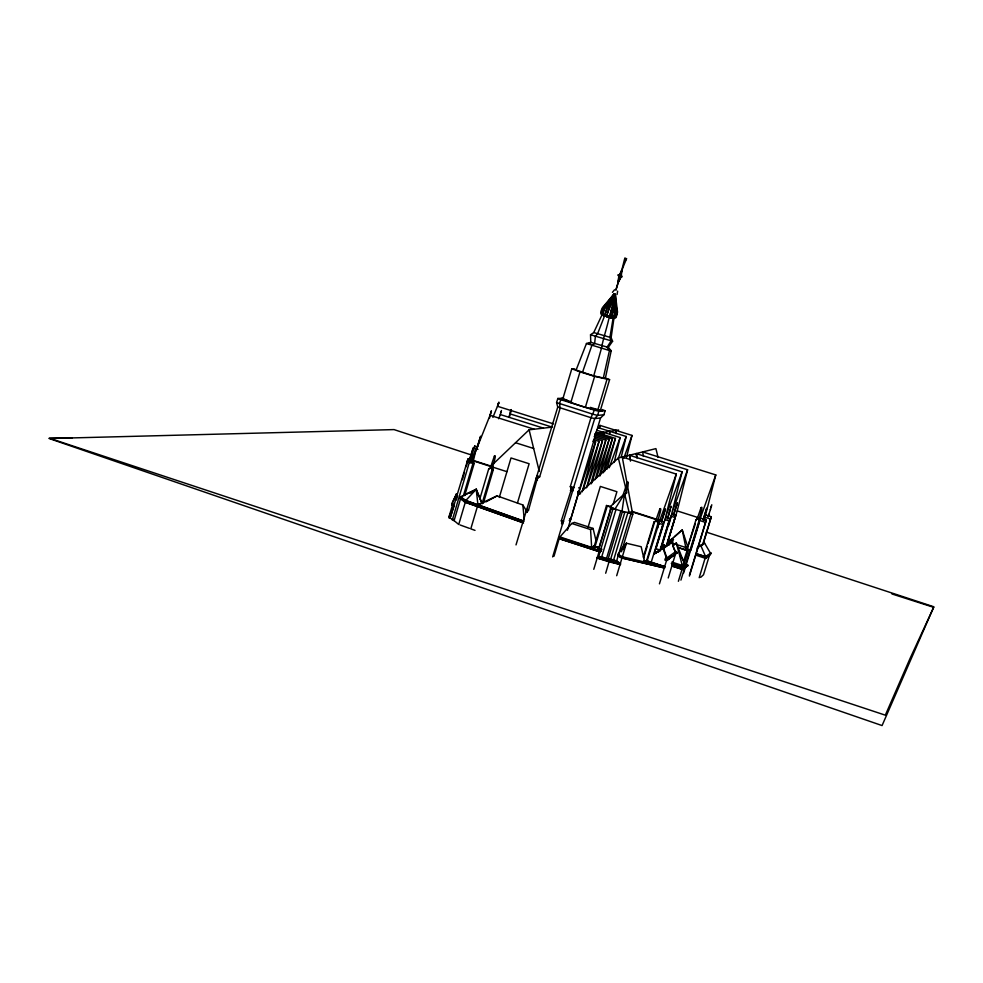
<?xml version="1.0" encoding="UTF-8"?>
<svg xmlns="http://www.w3.org/2000/svg" width="983" height="983" viewBox="0 0 983 983"><rect width="100%" height="100%" fill="white"/><g stroke="black" fill="none" stroke-linecap="round" stroke-linejoin="round"><path stroke-width="1.47" d="M609.829 434.388L609.878 431.353M615.972 433.466L616.022 430.407L616.304 433.442M603.415 435.346L603.464 432.336L603.783 435.309M615.198 294.433L615.469 311.488L614.019 316.821L612.004 318.025M552.667 556.919L562.423 524.357L561.318 520.793L571.381 489.35L570.312 486.659L590.967 417.689L594.371 410.157L598.844 411.275L605.11 410.747L603.894 414.789L600.515 417.984L570.103 521.285L569.206 520.388M474.617 447.916L474.728 446.024L477.541 446.921M516.014 544.901L557.754 407.048L556.587 402.575L557.816 398.471L563.714 398.25M467.834 461.002L467.994 458.963L472.135 460.069M562.423 524.357L594.69 418.598L597.603 415.391L598.844 411.275M618.848 275.805L618.037 282.723L615.886 289.924M619.007 275.854L618.307 281.814L621.072 276.641M621.268 275.977L621.969 270.03L619.204 275.203M621.416 276.039C618.762 273.876 630.791 250.923 625.028 261.06C626.024 248.539 621.453 276.997 619.044 275.142M614.989 294.372L613.294 310.935L611.782 316.305L610.357 317.644L602.935 315.322L601.559 313.11L603.304 307.851L613.982 294.064M609.03 308.723L614.658 294.273L613.048 311.033L611.635 316.059L610.468 317.153L605.639 315.58L605.295 313.995L606.855 309.055L614.658 294.273L615.1 311.55L613.748 316.551L612.09 317.534L603.992 315.199L603.12 313.491L604.754 308.527L614.658 294.273L616.243 311.967L614.916 317.005L612.974 317.878L603.144 314.855L602.014 313.049L603.66 308.134L614.658 294.273L617.017 312.152L616.378 315.592L614.707 317.976L602.505 314.72L601.178 312.852L602.849 307.925L614.658 294.273L612.323 304.718M608.268 347.404L611.205 350.734L605.319 378.443L593.732 375.887L576.112 370.026L586.458 343.509L590.771 342.293L608.268 347.404L612.606 341.236L611.131 337.661L613.896 318.627L611.229 317.767M632.155 511.418L622.264 457.034L676.279 474.089L659.876 520.314L632.155 511.418L629.243 512.733L622.006 511.283L624.561 493.724L626.908 492.815L618.332 458.017L655.907 448.617L658.069 457.378M611.438 309.338L611.721 308.195M612.421 292.381L614.559 289.752M607.113 314.72L606.88 316.612L608.932 317.079L609.767 315.334M590.771 342.293L590.525 334.748L593.744 332.549L601.903 315.064L613.06 318.431L609.902 337.464L611.057 341.003L607.027 347.245L609.46 350.538L611.205 350.734M711.79 504.758L711.016 507.339L711.311 506.687M489.485 418.254L491.414 410.82L489.952 415.281L534.199 429.227M661.252 522.108L665.466 508.862L661.547 521.948M509.464 416.792L510.693 411.926M665.38 519.27L665.81 517.095L669.853 518.397L660.588 549.644M676.587 505.176L677.422 502.792L673.429 515.387L676.722 505.102M611.573 308.429L614.719 294.286M643.324 557.177L653.953 522.096L657.369 519.97L663.746 521.789L654.248 553.834L660.195 550.357M611.586 309.104L610.369 313.749M670.394 508.973L667.408 518.705M671.389 515.952L671.856 513.814L675.8 515.08L666.646 545.798M706.138 510.03L706.703 508.162M705.18 516.923L705.622 514.908L711.323 516.726L703.3 543.587M709.001 514.306L708.325 516.567M603.23 378.394L609.46 350.538L586.458 343.509M472.872 448.801L469.309 460.486L473.511 447.523L473.093 448.776M480.22 437.57L480.601 436.169M680.924 580.105L698.938 520.953L700.498 518.164L706.347 520.032L689.415 576.063M614.178 462.428L620.113 437.57L596.558 430.173M621.207 457.169L626.183 436.464L597.689 427.531M599.384 428.318L600.097 425.418L632.008 435.42L626.552 457.218M480.368 436.944L477.062 447.781L480.097 438M676.279 474.089L665.528 517.255L682.116 471.865L629.415 455.24L630.484 461.138M682.116 471.865L671.635 513.937L687.584 469.776L636.124 453.568L636.947 457.992M643.447 456.407L642.673 451.934L715.784 474.924L704.295 519.847M667.801 541.916L677.213 510.914L687.584 469.776M611.352 310.235L609.804 315.531M609.19 317.312C606.978 327.732 603.279 338.054 601.449 348.326L593.732 375.887M582.219 491.844L595.551 442.006L592.786 441.134M586.618 487.765L599.052 441.379L593.572 439.647M590.98 483.562L602.468 440.753L594.334 438.197M595.219 479.569L605.823 440.151L594.187 436.489M599.36 475.674L609.091 439.561L594.715 435.039M603.157 472.848L612.298 438.983L595.219 433.614L595.256 436.673M607.162 469.014L615.432 438.406L595.723 432.213M670.762 507.793L671.242 506.282M606.978 314.867L614.596 294.249M644.688 562.067L641.174 546.732L626.392 543.23L616.685 575.719M451.75 504.82C451.492 502.338 458.545 491.475 456.001 494.768L451.75 504.82L454.244 505.508L449.993 518.434L467.994 458.963M451.787 504.721L452.512 504.93L448.727 517.722L450.472 518.287M456.296 493.773L456.419 494.744M456.309 500.015L457.587 495.678M462.28 479.778L464.418 472.553M466.126 466.778L467.404 462.44M469.862 460.978L474.728 446.024M523.546 522.993L464.922 502.104L459.7 498.184L460.179 496.575L465.844 500.47L523.042 520.818M471.152 461.494L475.747 448.813M460.179 496.575L464.873 500.236L464.394 501.858L465.352 502.092L458.729 524.492L454.097 520.621L460.658 498.418L459.7 498.184M473.069 462.108L476.116 448.924M463.558 495.248L476.227 489.313L482.075 503.615L476.227 489.313L461.138 496.808L463.558 495.248L472.872 463.718L471.705 461.015L469.284 462.575L452.315 520.032L454.097 520.621M464.689 495.604L474.175 463.484L473.007 460.794L471.705 461.015M464.873 500.236L464.922 502.104L522.551 522.465M498.062 404.418L497.509 406.286L553.49 423.87M498.234 404.406L492.876 417.382M501.023 412.577L500.261 414.543L543.452 428.133M479.815 498.959L488.735 468.817L492.274 466.974L506.933 471.68M482.506 502.153L492.065 469.886L491.033 467.22M483.341 503.259L493.319 469.641L492.274 466.974M510.521 411.938L509.956 413.855L552.163 427.114L529.1 429.817L490.615 466.446L473.007 460.794M499.29 497.459L511.013 457.955L529.124 463.743L517.402 503.136M525.684 512.438L526.925 512.229L528.522 510.165L537.345 478.438L539.667 476.841L560.187 408.056L559.511 403.78L560.74 399.663L557.816 398.471M605.442 378.123L609.583 379.671L600.49 409.997C587.527 409.112 574.846 403.952 562.706 399.295L571.811 368.785L574.785 368.932M570.816 402.6L579.995 371.869L571.811 368.785M607.494 313.049L608.612 309.547M614.105 294.101L604.459 308.281L603.132 311.722L603.009 314.99L608.047 316.366M619.978 276.223L618.307 281.814L620.101 276.272M620.175 275.572L621.846 269.981L620.298 275.621M616.009 289.96L618.16 282.76L621.219 276.702M585.426 407.146L594.629 376.378L609.583 379.671M554.019 556.218L559.511 537.431L571.762 523.472L574.428 522.378L593.068 528.424L596.251 541.645M597.75 410.218L606.916 379.622M567.412 530.255L578.127 494.535L595.551 442.006M588.067 527.269L600.343 486.425L616.919 491.721L613.146 504.242M592.196 547.556L594.113 546.953L598.684 547.654L594.248 546.511L592.196 547.556L560.322 537.074M606.499 505.495L607.248 506.073L595.047 546.609L594.322 545.97L606.499 505.495L610.504 506.54L610.48 509.501M597.947 548.686C607.912 553.245 590.095 546.695 601.977 549.264M614.215 508.641L611.156 508.223L598.88 548.944L601.399 549.939L601.043 551.156L599.716 551.868L559.143 538.635L599.851 551.795L601.399 549.939M610.357 560.15L609.251 559.02C612.728 559.573 619.499 561.01 620.445 564.525L597.062 557.963L598.635 556.501L601.719 556.796L610.357 560.15L624.709 512.585L623.554 511.602M593.781 569.317L599.126 551.549L601.043 551.156M561.625 538.5L599.409 550.812L600.625 549.792M597.959 557.84L599.274 556.734L602.001 557.005L611.033 560.912L601.866 557.447L597.959 557.84L619.634 563.923L616.009 561.035L619.634 563.923M598.635 556.501L612.962 508.948L616.022 509.366L601.719 556.796M606.548 558.369L620.863 510.914L624.709 512.585M607.949 559.548L622.3 511.959M605.688 573.224L609.239 561.035L598.094 557.398M609.362 561.551L620.666 563.8M615.874 561.49L613.589 559.929M613.662 559.806L627.94 512.475L632.868 514.06L621.477 551.746M656.669 520.339L657.922 523.361L646.396 561.391L647.121 560.9L664.68 566.613L664.557 568.002L621.477 557.889L617.693 555.481L618.074 554.24L626.392 543.23L623.173 549.571M616.574 561.146L630.902 513.74M643.619 558.16L647.158 546.499M648.043 543.587L654.666 521.715L656.472 520.548M644.602 562.337L662.849 566.097L643.865 561.133M646.691 562.055L647.551 561.121L662.849 566.097M647.121 560.9L659.876 520.314M657.43 528.362L659.151 522.686M651.041 562.743L663.746 521.789M665.81 517.095L655.98 548.711L660.023 550.013L669.853 518.397M667.703 518.557L670.197 509.587M661.436 547.543L671.856 513.814M668.379 525.917L670.959 517.377M663.414 544.766L662.309 548.072L663.414 544.766L664.545 545.123L663.562 548.354L667.125 558.553L665.761 558.111L665.368 558.848L667.936 559.683L677.226 552.52C673.65 550.701 671.254 543.23 673.466 539.298L672.261 539.016L671.315 542.125L672.261 539.016M664.545 545.123L663.562 548.354M666.241 545.97L675.8 515.08M667.69 544.078L668.354 541.879L682.239 529.923L687.584 546.216L686.933 548.391L685.139 549.706L677.865 547.359M677.226 552.52L666.707 560.629L665.258 560.163L665.761 558.111M665.749 558.749L665.258 560.163M659.446 583.841L666.535 560.507M666.707 560.629L667.125 559.266L665.528 558.897M687.989 565.274L684.426 568.567L672.065 564.549L684.586 568.039L687.989 565.274L685.151 564.353M671.77 565.975L672.237 564.414L683.308 568.014L686.417 565.495L685.95 567.044L682.841 569.575L671.77 565.975L682.067 569.182L678.381 581.285M668.219 577.967L675.493 554.031L676.132 552.79L677.066 553.085M685.139 549.706L685.802 547.519L682.239 529.923L674.621 536.743M684.34 563.443L688.616 549.411L687.117 548.932L695.927 519.995L698.802 517.808L699.638 520.499L705.487 522.378L706.347 520.032M688.616 549.411L687.129 550.529L683.713 561.035L680.408 556.034M695.313 523.878L687.117 548.932M682.841 569.575L683.308 568.014M683.627 573.052L700.301 518.287L715.784 474.924M690.865 550.308L699.146 523.116M706.593 508.875L706.163 510.017M703.853 520.142L705.622 514.908M689.452 574.957L705.487 522.378M708.104 516.714L711.151 507.265M702.403 545.43L711.323 516.726M699.208 577.709L705.094 558.233M705.757 558.455L706.224 556.943L710.967 552.938L710.512 554.412L705.757 558.455L695.792 555.137M711.348 506.478L711.446 505.913M596.263 478.316L609.091 439.561M600.085 475.895L612.298 438.983M604.447 471.668L615.432 438.406M582.784 490.419L599.052 441.379M587.342 486.401L602.468 440.753M591.397 483.685L605.823 440.151M670.91 507.719L670.996 507.105M582.452 372.41L591.877 345.402L594.617 343.62L595.379 336.395L597.566 333.839L604.557 315.912M618.061 459.012L626.183 436.464M623.836 458.152L632.008 435.42M609.202 467.797L620.113 437.57M599.052 428.244L600.097 425.418M705.991 510.865L703.054 520.019L705.72 511.307M710.402 509.71L710.439 509.059M508.911 416.694L510.042 413.855M472.7 458.668L490.05 415.281M498.651 418.77L500.347 414.543M449.28 516.407L450.902 512.462M501.453 410.525L500.593 412.602L501.305 411.619M614.326 294.175L606.708 308.846L605.049 314.118L605.467 316.047M474.175 463.484L469.284 462.575L470.599 462.342L471.68 460.142M624.561 493.724L610.259 506.638L614.989 509.034L624.561 493.724L629.243 512.733M613.908 294.04L602.444 307.642L601.018 311.033L601.178 314.388L607.912 316.845M617.091 294.482L617.631 291.14M621.465 548.833L626.392 543.23M465.844 500.47L476.227 489.313L477.91 495.039M609.337 316.305L606.953 315.752M700.682 577.353L703.521 574.736L709.775 554.265L710.439 554.473M618.332 458.017L578.127 494.535L577.992 491.488M672.446 538.684L668.354 541.879L685.802 547.519L687.584 546.216M705.548 556.722L710.881 552.999M681.944 569.28L684.967 566.835M671.291 563.394L682.706 567.105L685.593 564.77L684.291 563.308L676.329 542.985L672.827 545.7M698.802 517.808L695.927 519.995M674.055 544.779L676.329 542.985L682.706 567.105M684.291 563.308L681.784 565.299L671.844 562.067M697.008 548.121L704.602 543.132L710.23 552.79M658.205 551.709L671.856 542.297L675.21 551.979L677.127 552.606M663.758 548.281L671.856 542.297M666.474 560.556L675.493 554.031M666.978 559.376L671.622 556.022M662.431 547.986L653.707 554.191L660.035 550.468M671.426 542.051L663.009 548.035L660.465 547.101M662.997 548.17L666.474 558.209L675.21 551.979M658.032 552.077L660.318 550.554M654.248 553.834L660.023 550.013M470.243 493.183L476.227 489.313L477.922 504.771L470.796 528.854L475.01 530.378M608.993 561.858L620.445 564.525M597.062 557.963L609.46 561.993L609.669 561.268L597.283 557.238M657.922 523.361L662.763 524.308M485.835 501.92L497.066 495.874L522.833 504.955L526.716 511.283M653.953 522.096L654.666 521.715M599.409 550.812L600.49 550.247M697.991 546.597L704.602 543.132M497.066 495.874L477.922 504.771L480.687 503.996M571.762 523.472L590.562 529.567L593.068 528.424M588.326 343.755L590.832 342.895M580.597 493.712L578.127 494.535L578.09 491.463M454.244 505.508L454.33 504.525L452.057 503.788M492.065 469.886L493.319 469.641M488.735 468.817L489.989 468.572M490.615 466.446L491.5 466.274L473.523 460.511M595.219 433.614L618.59 430.013M600.515 417.984L594.69 418.598L590.967 417.689L557.754 407.048M603.894 414.789L597.603 415.391L593.13 414.285L556.587 402.575M613.515 318.517L616.12 317.509L617.521 312.139L615.407 294.495M71.87 438.135L49.248 438.16L885.327 715.169L910.16 658.229L933.678 607.322L891.962 593.965M597.811 549.128L599.949 549.35M612.606 341.236L590.525 334.748M611.131 337.661L593.744 332.549M613.453 560.371L609.878 559.745L611.033 560.912M561.834 521.727L563.357 522.034M561.502 523.447L562.817 523.706M561.318 520.793L563.726 521.273M570.312 486.659L574.06 487.457M571.209 487.703L573.63 488.219M571.172 488.698L573.298 489.153M571.381 489.35L573.064 489.718M571.148 490.136L572.831 490.492M570.373 490.529L572.782 491.033M617.693 555.481L622.276 558.172L622.644 556.943L621.846 556.648L621.477 557.889L664.557 568.002M613.06 318.431L613.896 318.627M601.903 315.064L608.932 317.079M664.926 566.773L622.411 556.783L618.074 554.24M648.78 563.308L658.536 565.569M593.671 546.253L598.991 547.629L611.193 507.117L607.248 506.073M562.706 399.295L571.455 401.777M610.406 317.607L614.117 318.295L616.476 313.86L615.321 294.47M579.995 371.869L594.629 376.378M561.379 398.336L567.179 400.142M590.378 407.38L602.001 411.005M560.74 399.663L594.371 410.157M515.534 442.731L533.671 448.494M704.737 517.205L710.451 519.024M677.213 510.914L700.301 518.287M473.683 448.051L477.91 449.403M670.959 516.198L674.903 517.463M664.827 519.565L668.87 520.867M631.565 511.688L655.931 519.503M466.913 461.15L470.599 462.342M614.989 509.034L622.006 511.283M666.757 543.943L669.509 544.84M679.179 547.961L687.129 550.529M706.224 556.943L696.173 553.699L705.634 556.661L700.965 545.946M663.292 544.84L664.422 545.209M666.474 558.209L668.452 558.86M665.54 558.258L668.121 559.094M684.991 564.869L687.83 565.79M683.517 564.561L687.584 565.987M682.374 565.987L685.95 567.044M683.431 567.916L684.721 568.334M643.754 560.531L646.826 561.612M594.322 545.97L591.655 547.285L590.562 529.567M559.511 537.431L600.085 550.652M472.823 455.461L394.036 429.596L49.15 438.516L882.07 725.565L933.85 606.781L706.249 532.073M451.222 518.827L453.667 519.638M465.401 500.482L524.037 521.346M460.081 524.971L469.456 528.362M602.124 409.542L605.11 410.747M611.156 508.223L612.962 508.948M629.427 512.659L632.868 514.06M578.631 487.814L579.724 488.33M537.296 475.686L539.667 476.841M536.841 476.436L538.377 477.185M536.509 477.357L537.861 478.008M536.276 477.91L537.345 478.438M536.042 478.696L537.111 479.212M535.993 479.237L537.517 479.987M569.526 518.705L570.496 519.208M527.023 509.366L528.522 510.165M526.642 510.128L527.588 510.619M526.102 511.799L526.925 512.229M460.658 498.418L463.005 500.249M610.013 559.29L611.168 560.47M657.369 519.97L658.622 522.981M629.415 455.24L630.312 458.115M636.124 453.568L637.021 456.456M698.102 518.25L698.938 520.953M529.1 429.817L539.286 471.471M522.833 504.955L524.295 519.835M616.022 430.407L616.144 433.405M603.464 432.336L603.599 435.371M494.363 456.124L490.443 467.687L492.36 468.313C493.306 463.939 497.017 453.433 494.363 456.124M627.338 482.518L623.283 494.314L625.262 494.941C626.257 490.443 630.091 479.778 627.338 482.518M659.802 509.01L655.735 520.744L657.713 521.371C658.708 516.886 662.542 506.294 659.802 509.01M701.063 507.658L697.266 518.582L699.11 519.171C700.043 514.981 703.619 505.127 701.063 507.658M498.75 403.571L497.816 404.431L498.86 402.145L498.75 403.571M511.209 411.066L510.275 411.951L511.332 409.604L511.209 411.066M618.258 274.835L618.061 275.498L621.932 276.96L622.128 276.309L618.258 274.835M560.31 537.578L560.31 537.578"/></g></svg>
